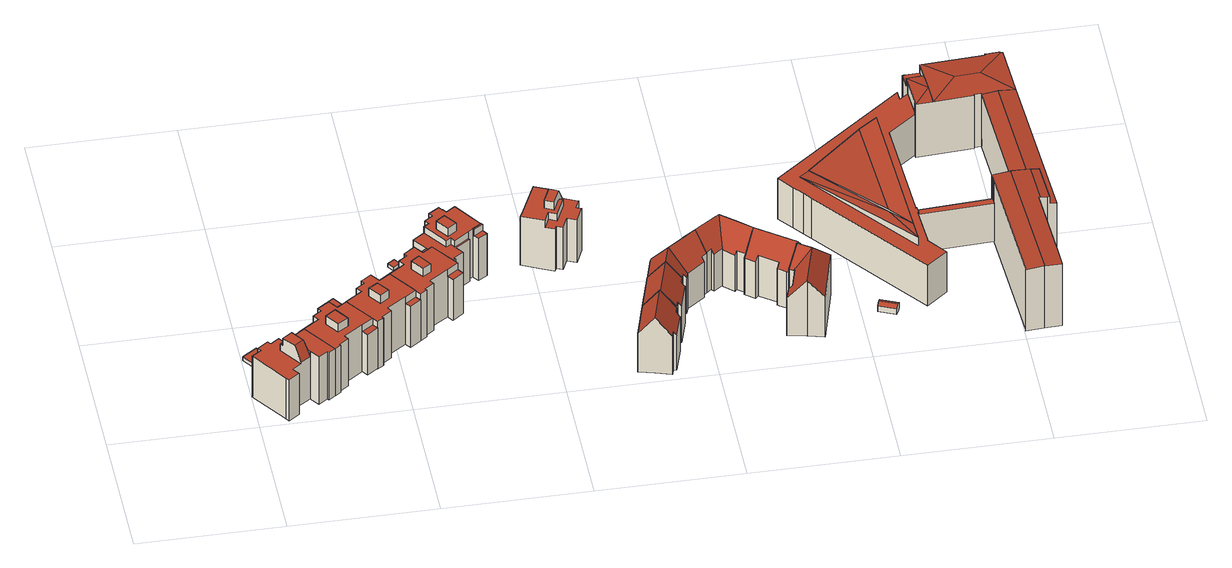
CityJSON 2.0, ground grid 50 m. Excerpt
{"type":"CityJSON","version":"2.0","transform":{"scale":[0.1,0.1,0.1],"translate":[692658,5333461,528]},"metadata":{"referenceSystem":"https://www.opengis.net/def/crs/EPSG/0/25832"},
"CityObjects":{
"building1":{"type":"Building","attributes":{"Gemeindeschluessel":"09162000","HoeheDach":"530.999","HoeheGrund":"529.513","Methode":"1000","NiedrigsteTraufeDesGebaeudes":"530.999","Geometrietyp2DReferenz":"3000","function":"31001_2000","roofType":"1000","measuredHeight":1.49},"geometry":[{"type":"MultiSurface","lod":"2","boundaries":[[[0,1,2,3]],[[4,5,6,7]],[[3,2,5,4]],[[8,9,10,11]],[[10,9,6,5,2,1]],[[7,6,9,8]],[[11,10,1,0]],[[0,3,4,7,8,11]]],"semantics":{"surfaces":[{"type":"WallSurface"},{"type":"RoofSurface"},{"type":"GroundSurface"}],"values":[0,0,0,0,1,0,0,2]}}]},
"building2":{"type":"Building","attributes":{"Gemeindeschluessel":"09162000","HoeheDach":"552.250","HoeheGrund":"529.327","Methode":"2000","NiedrigsteTraufeDesGebaeudes":"546.110","Geometrietyp2DReferenz":"3000","function":"31001_1000","roofType":"1000","measuredHeight":22.92,"storeysAboveGround":6},"geometry":[{"type":"MultiSurface","lod":"2","boundaries":[[[12,13,14,15]],[[16,17,18,19]],[[20,21,18,17,22,23]],[[24,25,26,27]],[[19,28,29,16]],[[30,29,28,31,32,33,34,35,36,37,38,39,40,41,42]],[[43,15,14,44]],[[45,34,33,46]],[[27,26,47,48]],[[21,49,31,28,19,18]],[[46,33,32,50]],[[30,42,51,43,44,52,53]],[[54,55,25,24]],[[56,36,35,57]],[[58,41,40,59]],[[60,47,12]],[[57,35,34,45]],[[61,37,36,56]],[[58,48,47,60,51,42,41]],[[20,23,55,54]],[[62,38,37,61]],[[50,32,31,49]],[[53,22,17,16,29,30]],[[52,44,14,13]],[[51,60,12,15,43]],[[59,40,39,63]],[[63,39,38,62]],[[12,47,26,25,55,23,22,53,52,13]],[[58,59,63,62,61,56,57,45,46,50,49,21,20,54,24,27,48]]],"semantics":{"surfaces":[{"type":"WallSurface"},{"type":"RoofSurface"},{"type":"GroundSurface"}],"values":[0,1,0,0,0,1,1,0,0,0,0,0,0,0,0,0,0,0,0,0,0,0,0,0,1,0,0,1,2]}}]},
"building3":{"type":"Building","attributes":{"Gemeindeschluessel":"09162000","HoeheDach":"552.410","HoeheGrund":"529.270","Methode":"2000","NiedrigsteTraufeDesGebaeudes":"546.280","Geometrietyp2DReferenz":"3000","function":"31001_1000","roofType":"1000","measuredHeight":23.14,"storeysAboveGround":6},"geometry":[{"type":"MultiSurface","lod":"2","boundaries":[[[64,65,66,67]],[[68,69,70,71]],[[72,73,74,75]],[[76,77,66,65,78,79,80,81,82,83,84,85,86,87,88,89,90,91,92,93,94,95],[71,96,97,68]],[[67,66,77,98]],[[99,100,92,91,90,101]],[[102,78,65,64]],[[73,94,93,74]],[[71,70,103,96]],[[102,104,105,80,79,78]],[[72,95,94,73]],[[106,107,108,109]],[[110,109,108,111,81,80,105]],[[108,107,112,113,111]],[[97,114,69,68]],[[90,89,88,115,116,101]],[[114,103,70,69]],[[117,85,84,118]],[[119,20,76,95,72,75,21]],[[96,103,114,97]],[[83,112,107,106,120,121,122,123,118,84]],[[109,110,105,104,102,64,67,98,20,119,21,124,100,99,101,116,115,125,126,122,121,120,106]],[[75,74,93,92,100,124,21]],[[117,118,123,127]],[[111,113,112,83,82,81]],[[87,86,126,125,115,88]],[[127,86,85,117]],[[86,127,123,122,126]],[[98,77,76,20]]],"semantics":{"surfaces":[{"type":"WallSurface"},{"type":"RoofSurface"},{"type":"GroundSurface"}],"values":[0,0,1,1,0,0,0,0,0,0,0,0,0,1,0,0,1,0,0,0,0,2,0,1,0,0,0,0,0]}}]},
"building4":{"type":"Building","attributes":{"Gemeindeschluessel":"09162000","HoeheDach":"531.069","HoeheGrund":"529.643","Methode":"1000","NiedrigsteTraufeDesGebaeudes":"531.069","Geometrietyp2DReferenz":"3000","function":"31001_2000","roofType":"1000","measuredHeight":1.43},"geometry":[{"type":"MultiSurface","lod":"2","boundaries":[[[128,129,130,131]],[[131,130,132,133]],[[133,132,134,135]],[[135,134,129,128]],[[131,133,135,128]],[[129,134,132,130]]],"semantics":{"surfaces":[{"type":"WallSurface"},{"type":"GroundSurface"},{"type":"RoofSurface"}],"values":[0,0,0,0,1,2]}}]},
"building5":{"type":"Building","attributes":{"Gemeindeschluessel":"09162000","HoeheDach":"552.350","HoeheGrund":"529.210","Methode":"2000","NiedrigsteTraufeDesGebaeudes":"546.220","Geometrietyp2DReferenz":"3000","function":"31001_1000","roofType":"1000","measuredHeight":23.14,"storeysAboveGround":6},"geometry":[{"type":"MultiSurface","lod":"2","boundaries":[[[136,137,138,139]],[[140,141,142,143]],[[144,145,146,147]],[[148,136,139,149]],[[150,151,152,153]],[[154,155,141,140]],[[156,157,145,144]],[[158,159,160,161]],[[153,152,162,163]],[[164,165,166,167,168,169,163,162,143,142]],[[161,160,170,171]],[[172,146,145,157,173,174,175,176,164,142,141,155,177,178,179,138,137,180],[181,158,161,171]],[[178,177,155,154,151,150,182,183,184]],[[140,143,162,152,151,154]],[[185,166,165,186]],[[187,188,185,186,176,175,189]],[[148,180,137,136]],[[188,187,189,190,191,156,144,147,192,193,194,195,196,184,183,182,150,153,163,169,168,167]],[[147,146,172,192]],[[165,164,176,186]],[[171,170,197,181]],[[149,139,138,179,196,195,194]],[[196,179,178,184]],[[160,159,197,170]],[[167,166,185,188]],[[193,192,172,180,148,149,194]],[[181,197,159,158]],[[191,190,189,175,174,173]],[[157,156,191,173]]],"semantics":{"surfaces":[{"type":"WallSurface"},{"type":"RoofSurface"},{"type":"GroundSurface"}],"values":[0,0,0,1,0,0,0,0,0,0,0,1,0,1,1,0,0,2,0,0,0,0,0,1,0,0,0,0,0]}}]},
"building6":{"type":"Building","attributes":{"Gemeindeschluessel":"09162000","HoeheDach":"552.414","HoeheGrund":"529.210","Methode":"2000","NiedrigsteTraufeDesGebaeudes":"546.180","Geometrietyp2DReferenz":"3000","function":"31001_1000","roofType":"1000","measuredHeight":23.2,"storeysAboveGround":6},"geometry":[{"type":"MultiSurface","lod":"2","boundaries":[[[198,199,200,201]],[[202,203,199,198]],[[204,205,206,207]],[[208,209,210,211,212]],[[213,214,215,216,217,218,211,219,220,221,200,199,203,222,223,224,225,226,227,228],[229,230,231,232]],[[233,224,223,234]],[[235,216,215,236]],[[237,222,203,238]],[[239,227,226,240]],[[231,204,207,232]],[[209,241,242,243,210]],[[234,223,222,237]],[[244,217,216,235]],[[230,205,204,231]],[[245,239,240,162]],[[229,206,205,230]],[[232,207,206,229]],[[220,242,241,246,247,248,221]],[[236,215,214,249]],[[198,201,250,202]],[[210,243,242,220,219,211]],[[249,214,213,167]],[[251,167,213,228,245,162,163]],[[203,202,250,252,238]],[[245,228,227,239]],[[162,240,226,225,224,233,253,254,163]],[[246,241,209,208]],[[244,255,212,211,218,217]],[[208,212,255,244,235,236,249,167,251,163,254,253,233,234,237,238,252,256,248,247,246]],[[221,248,256,252,250,201,200]]],"semantics":{"surfaces":[{"type":"WallSurface"},{"type":"RoofSurface"},{"type":"GroundSurface"}],"values":[0,0,1,0,1,0,0,0,0,0,1,0,0,0,1,0,0,0,0,1,0,0,0,0,0,0,0,0,2,0]}}]},
"building7":{"type":"Building","attributes":{"Gemeindeschluessel":"09162000","HoeheDach":"531.010","HoeheGrund":"529.540","Methode":"2000","NiedrigsteTraufeDesGebaeudes":"531.010","Geometrietyp2DReferenz":"3000","function":"31001_2000","roofType":"1000","measuredHeight":1.47},"geometry":[{"type":"MultiSurface","lod":"2","boundaries":[[[257,258,259,260]],[[257,260,261,262]],[[263,264,259,258]],[[260,259,264,261]],[[262,263,258,257]],[[261,264,263,262]]],"semantics":{"surfaces":[{"type":"WallSurface"},{"type":"GroundSurface"},{"type":"RoofSurface"}],"values":[0,1,2,0,0,0]}}]},
"building8":{"type":"Building","attributes":{"Gemeindeschluessel":"09162000","HoeheDach":"553.015","HoeheGrund":"529.370","Methode":"2000","NiedrigsteTraufeDesGebaeudes":"546.962","Geometrietyp2DReferenz":"3000","function":"31001_1000","roofType":"1000","measuredHeight":23.64,"storeysAboveGround":6},"geometry":[{"type":"MultiSurface","lod":"2","boundaries":[[[265,266,267,268,269,270,271,272,273]],[[274,275,276,277,278,279,280,281]],[[282,283,284,285,286,287]],[[288,281,280,289]],[[290,291,292,293]],[[294,295,285,284,296,288,289]],[[297,298,299,300]],[[301,302,303,304,305,306]],[[307,308,309,310]],[[293,292,311,312]],[[313,314,315,316,317,318]],[[319,320,321,322]],[[323,324,325,314,313,318,326,327,287,286,285,295,328,329,330,331,266,265]],[[293,312,332,290]],[[329,333,334,330]],[[304,303,308,307]],[[330,334,335,331]],[[331,335,267,266]],[[336,291,290,332,337,338,339]],[[329,328,295,294,340,333]],[[341,342,343,344]],[[317,345,346,327,326,318]],[[347,348,349,350,298,297,351,352,353,337,332,312,311]],[[270,269,301,306]],[[280,279,348,347]],[[354,323,265,273]],[[275,274,281,288,296,284,283,282,346,345,317,316,315,355,356,354,273,272,271,270,306,305,304,307,310,357,339,338,337,353,352,351,297,300]],[[343,342,321,320]],[[282,287,327,346]],[[335,334,333,340,294,289,280,347,311,292,291,336,358,309,308,303,302,301,269,268,267],[322,341,344,319]],[[322,321,342,341]],[[315,314,325,355]],[[278,349,348,279]],[[276,299,298,350,277]],[[344,343,320,319]],[[300,299,276,275]],[[356,355,325,324,323,354]],[[358,336,339,357,310,309]],[[350,349,278,277]]],"semantics":{"surfaces":[{"type":"WallSurface"},{"type":"RoofSurface"},{"type":"GroundSurface"}],"values":[0,0,0,0,0,0,0,0,0,0,0,0,1,1,0,0,0,0,0,0,0,0,0,0,0,0,2,1,0,1,0,0,1,1,0,0,0,0,0]}}]},
"building9":{"type":"Building","attributes":{"Gemeindeschluessel":"09162000","HoeheDach":"552.950","HoeheGrund":"529.230","Methode":"2000","NiedrigsteTraufeDesGebaeudes":"531.130","Geometrietyp2DReferenz":"3000","function":"31001_1000","roofType":"1000","measuredHeight":23.72,"storeysAboveGround":6},"geometry":[{"type":"MultiSurface","lod":"2","boundaries":[[[359,360,361,362,363,364,365,366,367,368,369]],[[370,371,372,373,374,362,361,360,359,369,375,376,377,378,379,380,381,382,383,384,385,386,387]],[[372,388,389,373]],[[390,391,392,393,394,395]],[[396,397,398,399]],[[375,400,401,376]],[[385,402,403,386]],[[386,403,404,387]],[[392,391,405,406]],[[407,408,409,378,377,376,401]],[[396,410,406,405,411,397]],[[380,412,413,381]],[[408,407,414]],[[367,366,398,397,411,405,391,390,415,416,414,407,401,400,368]],[[393,417,418]],[[371,370,419,420,388,372]],[[364,363,421,389,388,420,419,404,403,402,422,423,417,393,392,406,410,396,399,365]],[[387,404,419,370]],[[373,389,421,374]],[[382,381,413,424,425,418]],[[374,421,363,362]],[[409,426,427,412,380,379,378]],[[369,368,400,375]],[[395,394,428,429]],[[390,395,429,415]],[[424,413,412,427]],[[399,398,366,365]],[[394,393,418,425,426,409,408,414,428]],[[423,422,402,385,384,383,382,418,417]],[[429,428,414,416,415]],[[427,426,425,424]]],"semantics":{"surfaces":[{"type":"WallSurface"},{"type":"GroundSurface"},{"type":"RoofSurface"}],"values":[0,1,0,0,0,0,0,0,0,0,0,0,0,2,0,0,2,0,0,0,0,0,0,2,0,2,0,2,0,0,0]}}]},
"building10":{"type":"Building","attributes":{"Gemeindeschluessel":"09162000","HoeheDach":"552.220","HoeheGrund":"529.080","Methode":"2000","NiedrigsteTraufeDesGebaeudes":"543.472","Geometrietyp2DReferenz":"3000","function":"31001_1000","roofType":"3100","measuredHeight":23.14,"storeysAboveGround":5},"geometry":[{"type":"MultiSurface","lod":"2","boundaries":[[[430,431,432,433]],[[430,433,434,435,436,437,438,439,440,441,442]],[[439,443,444,440]],[[445,432,431,446,447,444,443,448,449]],[[436,450,451,437]],[[435,434,445,449,450,436]],[[433,432,445,434]],[[447,446,442,441,440,444]],[[448,443,439,438,437,451]],[[442,446,431,430]],[[449,448,451,450]]],"semantics":{"surfaces":[{"type":"WallSurface"},{"type":"GroundSurface"},{"type":"RoofSurface"}],"values":[0,1,0,2,0,0,0,0,0,0,2]}}]},
"building11":{"type":"Building","attributes":{"Gemeindeschluessel":"09162000","HoeheDach":"552.239","HoeheGrund":"529.130","Methode":"2000","NiedrigsteTraufeDesGebaeudes":"544.360","Geometrietyp2DReferenz":"3000","function":"31001_1000","roofType":"3100","measuredHeight":23.11,"storeysAboveGround":5},"geometry":[{"type":"MultiSurface","lod":"2","boundaries":[[[452,453,454,455]],[[456,457,458,454,453,459,460,461,462,463]],[[455,464,465,439,466,437,467,468,469,470,471,452]],[[462,461,469,468,467,472]],[[437,451,472,467]],[[463,462,472,451]],[[465,457,456,439]],[[469,461,460,470]],[[459,453,452,471,470,460]],[[464,455,454,458,457,465]],[[466,439,456,463,451,437]]],"semantics":{"surfaces":[{"type":"WallSurface"},{"type":"RoofSurface"},{"type":"GroundSurface"}],"values":[0,1,2,0,0,1,0,0,0,0,0]}}]},
"building12":{"type":"Building","attributes":{"Gemeindeschluessel":"09162000","HoeheDach":"552.180","HoeheGrund":"529.120","Methode":"2000","NiedrigsteTraufeDesGebaeudes":"543.849","Geometrietyp2DReferenz":"3000","function":"31001_1000","roofType":"3100","measuredHeight":23.06,"storeysAboveGround":5},"geometry":[{"type":"MultiSurface","lod":"2","boundaries":[[[468,473,469,474,475,462,476,467]],[[477,478,479,480,481,482]],[[483,484,485,486]],[[483,487,477,482,488,489,484]],[[490,491,480,479]],[[486,485,474,469]],[[475,474,485,484,489,488,492,462]],[[488,482,481,480,491,493,494,495,492]],[[462,492,496,497,476]],[[497,496,498,499,500,501]],[[492,495,494,502,498,496]],[[490,479,478,477,487,483,486,469,473,468,467,501,500,499,503,504,505]],[[505,493,491,490]],[[467,476,497,501]],[[493,505,504,503,499,498,502,494]]],"semantics":{"surfaces":[{"type":"WallSurface"},{"type":"RoofSurface"},{"type":"GroundSurface"}],"values":[0,0,0,0,0,0,1,1,1,0,1,2,0,0,0]}}]},
"building13":{"type":"Building","attributes":{"Gemeindeschluessel":"09162000","HoeheDach":"552.154","HoeheGrund":"528.960","Methode":"2000","NiedrigsteTraufeDesGebaeudes":"544.144","Geometrietyp2DReferenz":"3000","function":"31001_1000","roofType":"3100","measuredHeight":23.19,"storeysAboveGround":5},"geometry":[{"type":"MultiSurface","lod":"2","boundaries":[[[506,507,508,509]],[[510,511,512,513,514,515]],[[516,508,507,517,518,519,512,520]],[[521,522,506,509,523,524,525,526,527,528,529,530,531,532,533,534,535,536,537]],[[538,539,540,541,542,520,512,511,510]],[[528,539,538,529]],[[527,540,539,528]],[[522,517,507,506]],[[530,529,538,510,515,531]],[[536,543,544,537]],[[517,522,521,537,544,518]],[[527,526,525,542,541,540]],[[524,523,509,508,516,520,542,525]],[[519,518,544,543,545,546,513,512]],[[545,543,536,535,534,546]],[[515,514,513,546,534,533,532,531]]],"semantics":{"surfaces":[{"type":"WallSurface"},{"type":"RoofSurface"},{"type":"GroundSurface"}],"values":[0,1,1,2,1,0,0,0,0,0,0,0,0,1,0,0]}}]},
"building14":{"type":"Building","attributes":{"Gemeindeschluessel":"09162000","HoeheDach":"552.100","HoeheGrund":"528.870","Methode":"2000","NiedrigsteTraufeDesGebaeudes":"544.051","Geometrietyp2DReferenz":"3000","function":"31001_1000","roofType":"3100","measuredHeight":23.23,"storeysAboveGround":5},"geometry":[{"type":"MultiSurface","lod":"2","boundaries":[[[547,548,549,550,551,552,553,554,555,556,557,558,559,560,561,562]],[[551,563,564,552]],[[548,565,566,549]],[[517,567,544,558,557,556]],[[560,568,569,561]],[[558,544,570,559]],[[553,571,572,554]],[[550,549,566,573,563,551]],[[559,570,568,560]],[[555,574,517,556]],[[552,564,571,553]],[[572,571,564,563,573,566,565,575,567,517,574]],[[565,548,547,562,576,575]],[[575,576,569,568,570,544,567]],[[554,572,574,555]],[[561,569,576,562]]],"semantics":{"surfaces":[{"type":"GroundSurface"},{"type":"WallSurface"},{"type":"RoofSurface"}],"values":[0,1,1,1,1,1,1,1,1,1,1,2,1,2,1,1]}}]},
"building15":{"type":"Building","attributes":{"Gemeindeschluessel":"09162000","HoeheDach":"551.946","HoeheGrund":"528.770","Methode":"2000","NiedrigsteTraufeDesGebaeudes":"544.346","Geometrietyp2DReferenz":"3000","function":"31001_1000","roofType":"3100","measuredHeight":23.18,"storeysAboveGround":5},"geometry":[{"type":"MultiSurface","lod":"2","boundaries":[[[577,578,579,580,581,582]],[[583,584,585,586,587,588,589,590,591]],[[589,588,587,592,593,594]],[[595,596,597,598,599,600,601,602]],[[603,586,585,597,596,595]],[[604,583,591,605]],[[599,598,580,579]],[[606,607,592,587,586,603,595,602]],[[582,581,580,585,584,583]],[[578,577,604,605,608,594,593,592,607,606,602,601,600,599,579]],[[577,582,583,604]],[[608,590,589,594]],[[585,580,598,597]],[[605,591,590,608]]],"semantics":{"surfaces":[{"type":"WallSurface"},{"type":"RoofSurface"},{"type":"GroundSurface"}],"values":[0,1,0,0,1,0,0,0,1,2,0,0,1,0]}}]},
"building16":{"type":"Building","attributes":{"Gemeindeschluessel":"09162000","HoeheDach":"532.000","HoeheGrund":"528.850","Methode":"2000","NiedrigsteTraufeDesGebaeudes":"531.076","Geometrietyp2DReferenz":"3000","function":"31001_2523","roofType":"3100","measuredHeight":3.15},"geometry":[{"type":"MultiSurface","lod":"2","boundaries":[[[609,610,611,612]],[[613,614,615,616]],[[614,613,617,612,611,618]],[[614,618,619,615]],[[615,619,610,609,620,616]],[[618,611,610,619]],[[617,613,616,620,609,612]]],"semantics":{"surfaces":[{"type":"WallSurface"},{"type":"RoofSurface"},{"type":"GroundSurface"}],"values":[0,0,0,1,0,1,2]}}]},
"building17":{"type":"Building","attributes":{"Gemeindeschluessel":"09162000","HoeheDach":"549.010","HoeheGrund":"528.697","Methode":"2000","NiedrigsteTraufeDesGebaeudes":"544.570","Geometrietyp2DReferenz":"3000","function":"31001_9998","roofType":"1000","measuredHeight":20.31,"storeysAboveGround":4},"geometry":[{"type":"MultiSurface","lod":"2","boundaries":[[[621,622,623]],[[624,625,626,627,628,629,630]],[[631,632,633,634]],[[635,636,637,638,639,640,641,642,643,644,625,624,645,646,647,648,649,633,632,650,651],[652,653,654,655,656,657,623]],[[658,640,639,659]],[[660,638,637,661]],[[662,663,664,665,654,653,652]],[[628,627,666,667]],[[626,625,644,668]],[[669,670,664,663]],[[671,651,650,672]],[[657,621,623]],[[673,646,645,674]],[[667,666,675,676]],[[677,678,676,675,668,644,643]],[[672,650,632,631]],[[679,680,621,657,656,655,654,665]],[[678,677,681,682,658,659,660,661,683,684,671,672,631,634,685,686,687,673,674,630,629,628,667,676]],[[642,641,640,658,682,681,677,643]],[[674,645,624,630]],[[687,647,646,673]],[[684,635,651,671]],[[621,680,622]],[[622,652,623]],[[668,675,666,627,626]],[[634,633,649,685]],[[685,649,648,686]],[[622,680,670,669,662,652]],[[669,663,662]],[[686,648,647,687]],[[659,639,638,660]],[[661,637,636,683]],[[670,680,679,665,664]],[[683,636,635,684]]],"semantics":{"surfaces":[{"type":"RoofSurface"},{"type":"WallSurface"},{"type":"GroundSurface"}],"values":[0,1,1,0,1,1,1,1,1,1,1,1,1,1,1,1,1,2,1,1,1,1,0,0,0,1,1,1,0,1,1,1,0,1]}}]},
"building18":{"type":"Building","attributes":{"name":"Berufsschulen und Berufsfachschule","Gemeindeschluessel":"09162000","HoeheDach":"554.420","HoeheGrund":"528.434","Methode":"2000","NiedrigsteTraufeDesGebaeudes":"547.281","Geometrietyp2DReferenz":"3000","function":"31001_9998","roofType":"3100","measuredHeight":25.99,"storeysAboveGround":6},"geometry":[{"type":"MultiSurface","lod":"2","boundaries":[[[688,689,690,691,692,693]],[[694,695,696,697]],[[689,698,699,690]],[[700,701,702,703,704,705,706,707,708,709]],[[710,711,712,713]],[[714,715,716,717,718,719]],[[720,721,722,723]],[[724,725,726,715,714,727]],[[728,729,730,731]],[[732,733,712,711,734,735,703,702,736,737]],[[738,732,737,739]],[[714,719,740]],[[692,741,742,743]],[[692,743,716,715,726,696,695,744,745]],[[746,735,734,747]],[[748,749,750,751]],[[752,753,749,748]],[[691,754,755,741,692]],[[755,756,757,742,741]],[[758,688,693,759]],[[760,761,753,752]],[[762,763,764,765,766,730,729,767]],[[768,769,701,700,758,759,745,744]],[[770,706,705,771]],[[772,733,732,738]],[[724,727,773,774]],[[775,776,770,771,777,746,747,710,713,772,738,739,778,769,768,694,697,725,724,774,720,723,779,780,781,782,783,784,785,728,731,786,760,752,748,751,787,788,756,755,754]],[[774,773,721,720]],[[775,754,691,690,699,789]],[[751,750,790,787]],[[780,791,792,781]],[[692,745,759,693]],[[731,730,766,718,717,761,760,786]],[[783,782,793,794,795,764,763]],[[779,796,791,780]],[[739,737,736,778]],[[723,722,796,779]],[[765,719,718,766]],[[793,792,791,796,722,721,773,727,797,794]],[[776,775,789,708,707]],[[794,797,740,719,795]],[[787,790,798,788]],[[784,762,767,785]],[[714,740,797,727]],[[768,744,695,694]],[[771,705,704,777]],[[783,763,762,784]],[[746,777,704,703,735]],[[697,696,726,725]],[[785,767,729,728]],[[747,734,711,710]],[[781,792,793,782]],[[788,798,757,756]],[[717,716,743,742,757,798,790,750,749,753,761]],[[776,707,706,770]],[[764,795,719,765]],[[769,778,736,702,701]],[[688,758,700,709,698,689]],[[713,712,733,772]],[[708,789,699,698,709]]],"semantics":{"surfaces":[{"type":"RoofSurface"},{"type":"WallSurface"},{"type":"GroundSurface"}],"values":[0,1,1,0,1,0,1,1,1,0,1,1,0,0,1,1,1,1,1,0,1,0,1,1,1,1,2,1,1,1,1,1,1,1,1,1,1,1,0,1,0,1,1,0,1,1,1,1,1,1,1,1,1,0,1,1,1,1,1,0]}}]}
},
"vertices":[
[1,324,15],[1,324,30],[5,327,30],[5,327,15],[52,359,15],[52,359,30],[85,312,30],[85,312,15],[39,280,15],[39,280,30],[34,277,30],[34,277,15],
[175,111,211],[134,169,211],[134,169,242],[164,126,242],[128,178,181],[183,216,181],[168,237,181],[114,199,181],[264,101,13],[168,237,13],[183,216,211],[264,101,211],[236,90,13],[236,90,211],[205,69,211],[205,69,13],[114,199,184],[128,178,184],[94,155,184],[111,197,184],[99,214,184],[70,193,184],[61,204,184],[25,178,184],[33,165,184],[1,143,184],[87,18,184],[97,5,184],[134,31,184],[117,56,184],[148,77,184],[131,103,242],[100,146,242],[61,204,13],[70,193,13],[182,101,211],[182,101,13],[111,197,13],[99,214,13],[148,77,190],[100,146,211],[94,155,211],[241,85,13],[241,85,211],[33,165,13],[25,178,13],[117,56,13],[134,31,13],[182,101,189],[1,143,13],[87,18,13],[97,5,13],
[313,143,13],[313,143,210],[281,121,210],[281,121,13],[255,229,210],[255,229,244],[290,254,244],[290,254,210],[182,217,183],[237,255,183],[223,275,183],[168,237,183],[264,101,210],[284,115,210],[304,159,210],[340,184,210],[369,204,210],[370,204,210],[375,207,210],[408,230,210],[340,326,210],[307,303,210],[293,323,210],[291,325,210],[284,335,210],[250,312,210],[244,308,210],[252,298,210],[253,296,210],[223,275,210],[237,255,210],[182,217,210],[324,206,210],[288,182,210],[284,115,13],[252,298,13],[253,296,13],[244,308,13],[304,159,13],[324,206,244],[340,184,13],[369,204,13],[422,211,13],[422,211,183],[384,184,183],[384,184,13],[370,204,13],[370,204,183],[408,230,183],[375,207,183],[288,182,244],[284,335,13],[250,312,13],[307,303,183],[340,326,183],[182,217,13],[408,230,13],[340,326,13],[326,346,13],[326,346,183],[223,275,13],[291,325,13],[293,323,13],[293,323,183],
[318,477,16],[318,477,31],[287,522,31],[287,522,16],[338,558,31],[338,558,16],[369,512,31],[369,512,16],
[397,366,182],[397,366,211],[383,385,211],[383,385,182],[463,411,183],[463,411,211],[501,437,211],[501,437,183],[440,231,12],[440,231,211],[443,225,211],[443,225,12],[340,326,182],[326,346,182],[444,446,12],[444,446,183],[453,434,183],[453,434,12],[440,443,183],[440,443,211],[474,255,12],[474,255,211],[477,319,211],[477,319,244],[446,297,244],[446,297,211],[487,458,183],[487,458,12],[569,341,211],[569,341,184],[582,323,184],[582,323,12],[569,341,12],[501,437,12],[416,340,244],[416,340,211],[422,211,211],[465,270,211],[530,315,211],[531,316,211],[531,315,211],[406,419,211],[404,418,211],[412,405,211],[340,326,211],[447,361,211],[440,443,12],[406,419,12],[404,418,12],[545,297,184],[531,315,184],[531,315,12],[545,297,12],[531,316,12],[530,315,12],[465,270,12],[422,211,12],[340,326,12],[326,346,12],[383,385,12],[412,405,12],[447,361,244],
[625,524,188],[625,524,210],[658,547,210],[658,547,188],[610,544,188],[610,544,210],[605,406,244],[633,425,244],[602,469,244],[574,449,244],[702,406,12],[702,406,182],[688,426,182],[688,426,210],[688,426,12],[582,323,210],[604,338,210],[600,344,210],[632,366,210],[622,381,210],[651,401,210],[692,429,210],[726,453,210],[705,481,210],[602,555,210],[564,528,210],[571,517,210],[569,515,210],[541,495,210],[555,475,210],[501,438,210],[602,469,210],[633,425,210],[605,406,210],[574,449,210],[571,517,12],[564,528,12],[632,366,12],[600,344,12],[602,555,12],[610,544,12],[555,475,183],[541,495,183],[740,433,182],[726,453,182],[692,429,182],[622,381,12],[501,438,183],[740,433,12],[726,453,12],[705,481,12],[604,338,12],[644,568,188],[501,438,12],[644,568,12],[569,515,12],[541,495,12],[651,401,12],[658,547,12],
[541,700,15],[541,700,30],[565,716,30],[565,716,15],[580,694,15],[557,678,15],[557,678,30],[580,694,30],
[610,615,190],[649,643,190],[649,643,216],[665,654,216],[668,656,216],[668,656,14],[665,654,14],[649,643,14],[610,615,14],[806,598,14],[817,583,14],[817,583,192],[806,598,192],[806,598,218],[802,604,218],[802,604,216],[802,604,14],[738,551,14],[739,551,14],[788,585,14],[788,585,190],[739,551,190],[738,551,190],[784,592,14],[784,592,216],[723,717,190],[723,717,216],[733,703,216],[733,703,190],[784,591,216],[784,591,190],[784,591,14],[844,608,14],[844,608,192],[848,603,192],[848,603,14],[657,671,216],[684,690,216],[685,691,216],[685,691,14],[684,690,14],[657,671,14],[676,704,14],[676,704,216],[712,728,216],[712,728,14],[764,724,216],[764,724,190],[726,497,190],[727,497,190],[727,497,14],[726,497,14],[723,503,14],[723,503,190],[686,625,216],[686,625,250],[716,646,250],[716,646,216],[644,568,190],[705,482,190],[705,481,190],[740,515,190],[756,526,190],[765,577,190],[735,556,190],[724,572,190],[708,560,190],[754,739,190],[735,556,216],[724,572,216],[708,560,216],[722,716,216],[754,739,14],[723,717,14],[722,716,14],[765,577,216],[747,603,216],[747,603,250],[717,582,250],[717,582,216],[740,515,14],[756,526,14],[833,625,216],[833,625,218],[837,619,218],[837,619,192],[837,619,14],[833,625,14],[764,724,14],[644,568,14],[705,481,14],[705,482,14],[721,717,14],[721,717,216],
[1020,611,12],[1037,603,12],[1064,590,12],[1067,589,12],[1067,589,189],[1064,590,189],[1037,603,189],[1037,603,217],[1020,611,217],[963,638,217],[963,638,12],[1145,620,12],[1114,633,12],[1113,634,12],[1094,592,12],[1073,602,12],[971,654,12],[1029,777,12],[1086,751,12],[1089,749,12],[1089,750,12],[1093,756,12],[1119,744,12],[1116,737,12],[1129,731,12],[1154,719,12],[1167,713,12],[1153,683,12],[1170,675,12],[1113,634,189],[1094,592,189],[1076,651,217],[1100,703,217],[1100,703,189],[1116,735,189],[1100,703,250],[1076,651,250],[1082,628,189],[1082,628,217],[1055,641,217],[1055,641,189],[971,654,217],[1029,777,217],[1167,713,189],[1153,683,189],[1170,675,189],[1113,697,217],[1113,697,189],[1086,751,217],[1086,751,187],[1089,749,187],[1089,645,189],[1089,645,217],[1093,756,31],[1119,744,31],[1078,735,217],[1045,665,217],[1070,718,217],[1116,737,189],[1116,737,187],[1145,620,189],[1114,633,189],[1073,602,189],[1154,719,189],[1129,731,189],[1116,737,31],[1116,737,186],[1089,750,186],[1089,750,31],[1070,718,250],[1045,665,250],
[1366,37,11],[1366,37,156],[1355,40,170],[1355,40,11],[1349,19,11],[1295,35,11],[1241,50,11],[1280,185,11],[1334,169,11],[1387,154,11],[1381,133,11],[1382,132,11],[1393,128,11],[1387,154,171],[1381,133,171],[1349,19,170],[1393,128,155],[1382,132,170],[1334,169,242],[1295,35,242],[1241,50,171],[1280,185,171],
[1434,264,11],[1434,264,164],[1406,170,164],[1406,170,11],[1387,154,180],[1393,174,180],[1401,171,170],[1428,266,170],[1422,268,178],[1428,290,178],[1377,305,242],[1337,168,242],[1401,171,11],[1393,174,11],[1337,168,11],[1320,322,11],[1377,305,11],[1428,290,11],[1422,268,11],[1428,266,11],[1320,322,171],
[1406,296,11],[1428,290,174],[1406,296,204],[1320,322,165],[1454,331,11],[1455,332,11],[1516,377,11],[1516,377,161],[1455,332,159],[1454,331,159],[1447,309,11],[1447,309,159],[1435,312,174],[1435,312,11],[1453,330,11],[1454,331,158],[1453,330,159],[1510,386,11],[1510,386,175],[1398,374,242],[1528,399,176],[1498,444,242],[1486,436,242],[1351,411,171],[1345,407,165],[1466,491,171],[1466,491,11],[1351,411,11],[1345,407,11],[1491,453,228],[1491,453,11],[1498,444,11],[1528,399,11],
[1626,398,10],[1626,398,172],[1620,391,161],[1620,391,10],[1497,444,242],[1529,466,242],[1587,506,242],[1589,577,175],[1485,504,175],[1466,491,175],[1586,422,163],[1652,379,175],[1684,424,242],[1641,460,242],[1584,424,163],[1684,424,10],[1652,379,10],[1586,422,10],[1584,424,10],[1583,425,10],[1580,423,10],[1554,404,10],[1546,414,10],[1528,399,10],[1497,444,10],[1466,491,10],[1485,504,10],[1589,577,10],[1590,578,10],[1689,493,10],[1702,481,10],[1716,471,10],[1528,399,178],[1546,414,179],[1554,404,164],[1580,423,165],[1583,425,165],[1702,481,174],[1716,471,173],[1689,493,174],[1590,578,173],
[1813,331,9],[1774,276,9],[1768,281,9],[1747,296,9],[1740,301,9],[1748,312,9],[1688,357,9],[1679,346,9],[1646,371,9],[1652,379,9],[1684,424,9],[1716,471,9],[1810,401,9],[1818,395,9],[1838,381,9],[1845,376,9],[1740,301,161],[1748,312,177],[1774,276,161],[1768,281,161],[1684,424,241],[1818,395,175],[1838,381,175],[1810,401,175],[1688,357,179],[1679,346,161],[1747,296,161],[1646,371,162],[1813,331,241],[1845,376,174],
[1864,120,8],[1884,195,8],[1919,324,8],[1919,324,175],[1884,195,175],[1864,120,175],[1809,133,239],[1835,230,239],[1853,295,239],[1788,266,176],[1791,264,180],[1790,262,180],[1771,191,179],[1758,194,164],[1745,149,163],[1791,264,8],[1790,262,8],[1771,191,8],[1774,276,176],[1799,311,221],[1809,326,239],[1845,376,175],[1845,376,8],[1809,326,8],[1799,311,8],[1774,276,8],[1787,267,176],[1809,133,8],[1745,149,8],[1787,267,8],[1788,266,8],[1758,194,8],
[2065,245,9],[2065,245,31],[2124,219,31],[2124,219,9],[2110,188,9],[2110,188,31],[2052,214,31],[2052,214,9],[2117,203,9],[2117,203,40],[2058,229,40],[2058,229,9],
[2203,318,210],[2135,473,202],[1888,721,176],[2229,505,176],[2232,505,176],[2232,505,166],[2480,518,166],[2480,518,7],[2232,505,7],[2229,505,7],[2270,1080,7],[2270,1080,176],[2272,1045,176],[2272,1045,7],[1857,675,176],[1887,637,176],[1908,609,176],[2216,215,176],[2288,272,176],[2238,337,176],[2238,341,176],[2230,478,176],[2230,481,176],[2234,481,176],[2211,857,176],[2209,886,176],[2308,962,176],[2308,963,176],[2302,1068,176],[2202,1027,176],[1817,726,176],[1922,746,176],[2112,884,176],[2176,930,176],[2196,476,176],[2199,390,176],[2203,318,176],[2238,337,7],[2288,272,7],[2216,215,7],[1908,609,7],[1922,746,177],[2112,884,209],[2112,884,210],[2176,930,210],[2481,518,166],[2481,518,7],[2234,481,166],[2135,473,209],[2135,473,210],[1817,726,7],[2202,1027,7],[2209,886,7],[2211,857,7],[2482,494,166],[2482,494,7],[2230,481,7],[2234,481,7],[2196,476,210],[2199,390,210],[2230,478,7],[2238,341,7],[1887,637,7],[1857,675,7],[2302,1068,7],[2308,963,7],[2308,962,7],
[2602,533,232],[2636,534,229],[2644,389,229],[2668,390,226],[2638,970,226],[2580,967,232],[2524,969,4],[2524,969,227],[2501,968,227],[2501,968,4],[2636,534,256],[2644,389,256],[2546,530,264],[2547,530,264],[2543,529,264],[2568,44,264],[2625,47,261],[2621,133,261],[2620,146,261],[2608,387,261],[2614,387,260],[2606,533,260],[2505,47,4],[2505,47,260],[2482,494,260],[2482,494,4],[2365,956,226],[2366,956,226],[2453,1058,235],[2362,1144,227],[2355,1144,226],[2358,1089,226],[2308,961,4],[2308,961,226],[2308,962,226],[2308,962,4],[2308,953,4],[2501,963,4],[2501,963,226],[2308,953,226],[2303,1141,4],[2303,1141,193],[2307,1142,193],[2307,1142,4],[2480,518,260],[2481,518,260],[2505,41,260],[2565,44,264],[2540,529,264],[2480,526,260],[2480,518,4],[2480,526,4],[2362,1022,232],[2628,1158,226],[2623,1158,227],[2540,1063,235],[2525,965,226],[2525,964,226],[2565,44,4],[2505,41,4],[2574,1161,4],[2574,1161,226],[2617,1163,226],[2617,1163,4],[2571,1161,4],[2571,1161,226],[2668,390,4],[2628,1158,4],[2621,1158,4],[2621,1158,227],[2546,530,227],[2525,964,227],[2571,1155,4],[2571,1155,227],[2299,1138,193],[2299,1134,193],[2301,1086,193],[2358,1089,193],[2355,1144,193],[2298,1141,193],[2525,965,4],[2547,530,4],[2620,146,4],[2621,133,4],[2481,518,4],[2307,961,226],[2307,961,4],[2638,388,4],[2608,387,4],[2625,47,4],[2540,529,4],[2308,963,4],[2302,1068,4],[2302,1069,4],[2302,1071,4],[2299,1134,4],[2299,1138,4],[2298,1141,4],[2368,1145,4],[2620,1163,4],[2621,1159,4],[2638,388,257],[2620,1163,226],[2302,1068,226],[2302,1069,226],[2302,1071,226],[2301,1085,226],[2301,1086,226],[2308,963,226],[2361,1022,232],[2621,1159,227]
]}
